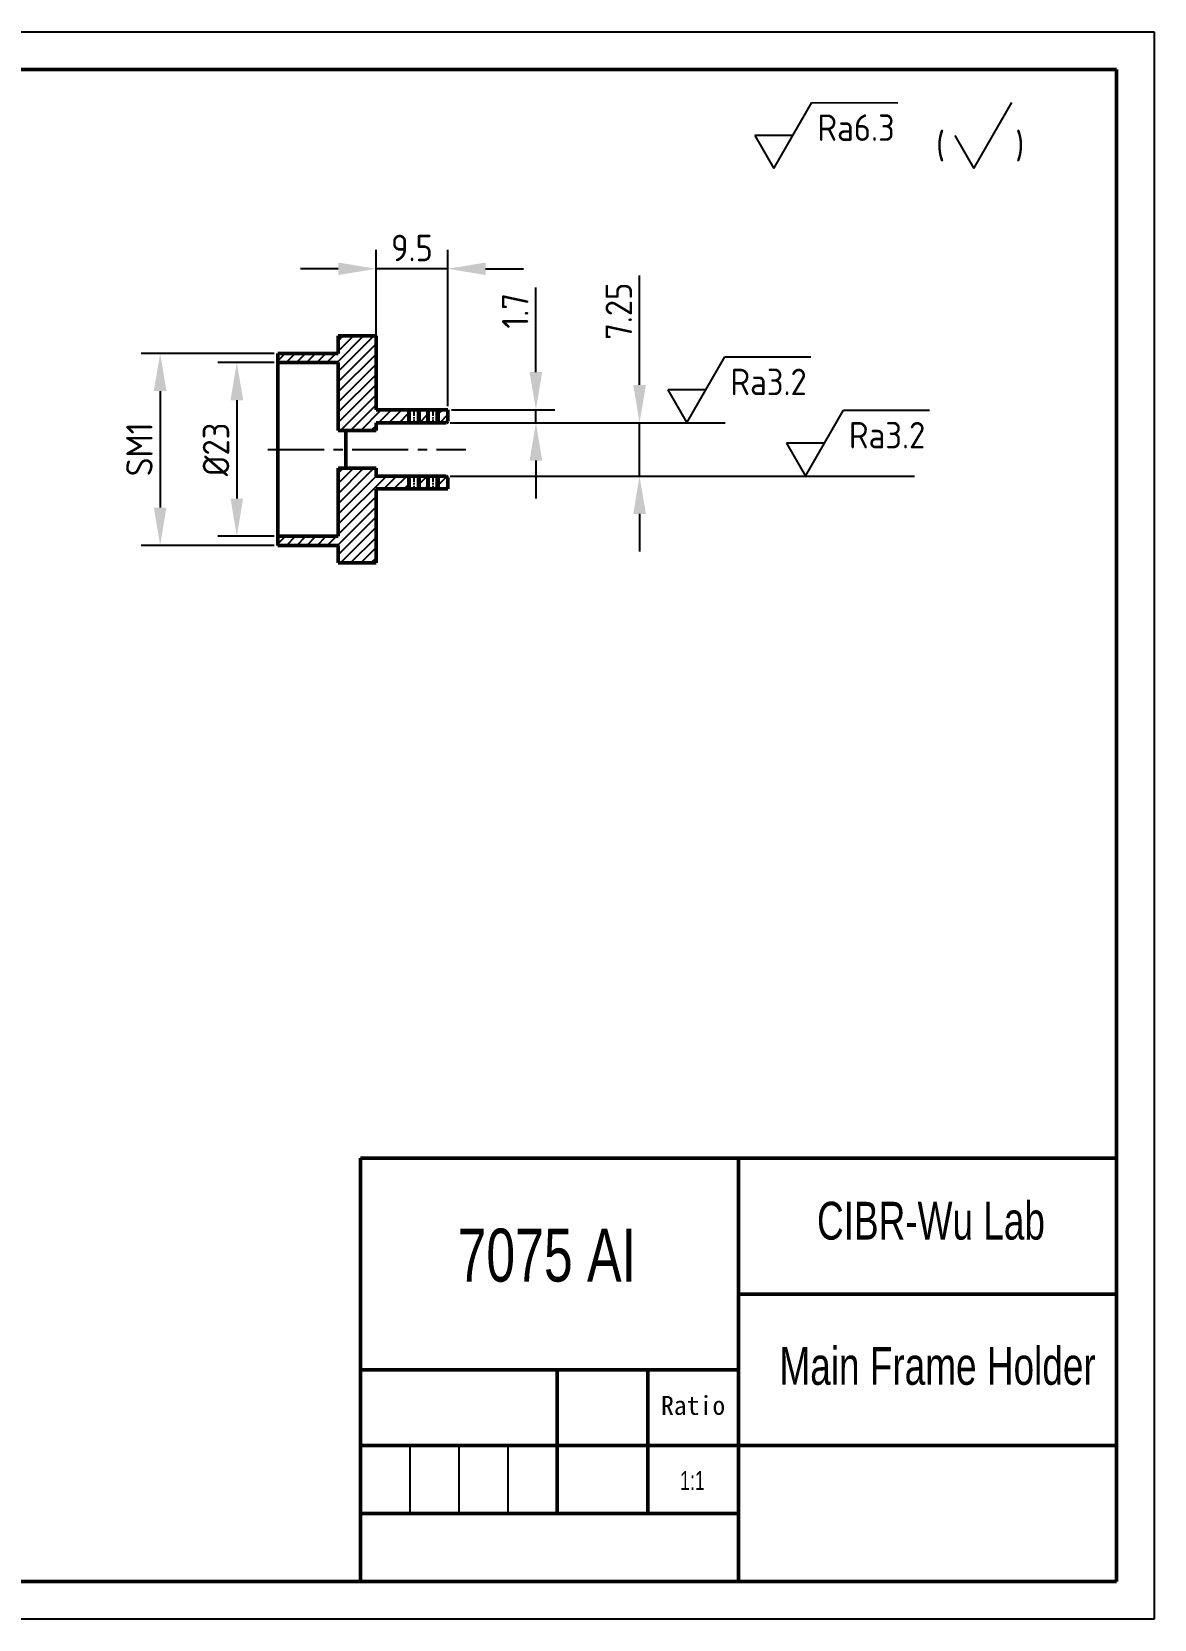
# Model space of a CAD drawing. Header units: millimetres. Extents: x 8122 to 8419, y 89 to 299.
# Drawn here: x 8270.3 to 8418.8, y 88.7 to 298.7 of the extents above; entities that cross this region are included whole.
import ezdxf

# ---------------------------------------------------------------- set-up
doc = ezdxf.new("R2010")
doc.units = ezdxf.units.MM
doc.linetypes.add('CENTER2', pattern=[28.575, 19.05, -3.175, 3.175, -3.175])
doc.layers.get('Defpoints').update_dxf_attribs({"linetype": 'CONTINUOUS'})
for name, color, linetype in [('中心线', 3, 'CENTER2'), ('尺寸', 4, 'CONTINUOUS'), ('文字', 3, 'CONTINUOUS'), ('细实线', 3, 'CONTINUOUS')]:
    doc.layers.add(name, color=color, linetype=linetype)
doc.layers.add('粗实线', color=2, linetype='CONTINUOUS', lineweight=50)
doc.styles.add('isocp3.5', font='isocp.shx', dxfattribs={"height": 3.5})
doc.styles.get("Standard").update_dxf_attribs({"font": '', "height": 2.5})
doc.styles.add('数字', font='gdt.shx', dxfattribs={"width": 0.7, "height": 3.5})
doc.styles.get('Standard').set_extended_font_data('SimSun')
doc.dimstyles.new('形位公差', dxfattribs={"dimtxt": 3.5, "dimasz": 5, "dimexe": 2.5, "dimexo": 0.5, "dimgap": 1, "dimtad": 1, "dimdsep": 46, "dimlunit": 6, "dimtxsty": 'isocp3.5', "dimcen": 2, "dimadec": 0, "dimazin": 0, "dimtfac": 1, "dimtmove": 0, "dimatfit": 3, "dimfxl": 1, "dimtolj": 1, "dimtzin": 0, "dimarcsym": 0})

# ---------------------------------------------------------------- blocks, each defined once
blk = doc.blocks.new('*D41')
at = {"layer": 'Defpoints', "color": 0, "ltscale": 0.5, "transparency": 16777216}
for p in [(8325.11, 247), (8325.11, 239.95), (8350.67, 239.95)]:
    blk.add_point(p, dxfattribs=at)
at = {"layer": '尺寸', "color": 0, "lineweight": -2, "ltscale": 0.5, "transparency": 16777216}
for p, q in [((8350.67, 252), (8350.67, 266.5)), ((8325.61, 247), (8353.17, 247)), ((8350.67, 239.95), (8350.67, 247)), ((8325.61, 239.95), (8353.17, 239.95)), ((8350.67, 234.95), (8350.67, 229.95))]:
    blk.add_line(p, q, dxfattribs=at)
at = {"layer": '尺寸', "color": 0, "ltscale": 0.5, "transparency": 16777216}
for points in [[(8349.84, 252), (8351.51, 252), (8350.67, 247)], [(8349.84, 234.95), (8351.51, 234.95), (8350.67, 239.95)]]:
    blk.add_solid(points, dxfattribs=at)
at = {"layer": '尺寸', "color": 0, "ltscale": 0.5, "transparency": 16777216, "insert": (8347.92, 261.75), "char_height": 3.5, "attachment_point": 5, "rotation": 90, "style": 'isocp3.5'}
blk.add_mtext('\\A1;7.25', dxfattribs=at)
blk = doc.blocks.new('*D42')
at = {"layer": 'Defpoints', "color": 0, "ltscale": 0.5, "transparency": 16777216}
for p in [(8325.31, 248.7), (8336.96, 248.7), (8325.11, 247)]:
    blk.add_point(p, dxfattribs=at)
at = {"layer": '尺寸', "color": 0, "lineweight": -2, "ltscale": 0.5, "transparency": 16777216}
for p, q in [((8336.96, 253.7), (8336.96, 264.9)), ((8325.81, 248.7), (8339.46, 248.7)), ((8336.96, 247), (8336.96, 248.7)), ((8325.61, 247), (8339.46, 247)), ((8336.96, 242), (8336.96, 237))]:
    blk.add_line(p, q, dxfattribs=at)
at = {"layer": '尺寸', "color": 0, "ltscale": 0.5, "transparency": 16777216}
for points in [[(8336.12, 253.7), (8337.79, 253.7), (8336.96, 248.7)], [(8336.12, 242), (8337.79, 242), (8336.96, 247)]]:
    blk.add_solid(points, dxfattribs=at)
at = {"layer": '尺寸', "color": 0, "ltscale": 0.5, "transparency": 16777216, "insert": (8334.21, 261.8), "char_height": 3.5, "attachment_point": 5, "rotation": 90, "style": 'isocp3.5'}
blk.add_mtext('\\A1;1.7', dxfattribs=at)
blk = doc.blocks.new('*D44')
at = {"layer": 'Defpoints', "color": 0, "ltscale": 0.5, "transparency": 16777216}
for p in [(8302.81, 256.18), (8287.25, 230.78), (8302.81, 230.78)]:
    blk.add_point(p, dxfattribs=at)
at = {"layer": '尺寸', "color": 0, "lineweight": -2, "ltscale": 0.5, "transparency": 16777216}
for p, q in [((8302.31, 256.18), (8284.75, 256.18)), ((8287.25, 251.18), (8287.25, 235.78)), ((8302.31, 230.78), (8284.75, 230.78))]:
    blk.add_line(p, q, dxfattribs=at)
at = {"layer": '尺寸', "color": 0, "ltscale": 0.5, "transparency": 16777216}
for points in [[(8286.41, 251.18), (8288.08, 251.18), (8287.25, 256.18)], [(8286.41, 235.78), (8288.08, 235.78), (8287.25, 230.78)]]:
    blk.add_solid(points, dxfattribs=at)
at = {"layer": '尺寸', "color": 0, "ltscale": 0.5, "transparency": 16777216, "insert": (8284.5, 243.48), "char_height": 3.5, "attachment_point": 5, "rotation": 90, "style": 'isocp3.5'}
blk.add_mtext('\\A1;SM1', dxfattribs=at)
blk = doc.blocks.new('*D45')
at = {"layer": 'Defpoints', "color": 0, "ltscale": 0.5, "transparency": 16777216}
for p in [(8315.81, 267.37), (8315.81, 248.7), (8325.31, 248.7)]:
    blk.add_point(p, dxfattribs=at)
at = {"layer": '尺寸', "color": 0, "lineweight": -2, "ltscale": 0.5, "transparency": 16777216}
for p, q in [((8315.81, 249.2), (8315.81, 269.87)), ((8325.31, 249.2), (8325.31, 269.87)), ((8310.81, 267.37), (8305.81, 267.37)), ((8325.31, 267.37), (8315.81, 267.37)), ((8330.31, 267.37), (8335.31, 267.37))]:
    blk.add_line(p, q, dxfattribs=at)
at = {"layer": '尺寸', "color": 0, "ltscale": 0.5, "transparency": 16777216}
for points in [[(8310.81, 268.2), (8310.81, 266.54), (8315.81, 267.37)], [(8330.31, 268.2), (8330.31, 266.54), (8325.31, 267.37)]]:
    blk.add_solid(points, dxfattribs=at)
at = {"layer": '尺寸', "color": 0, "ltscale": 0.5, "transparency": 16777216, "insert": (8320.56, 270.12), "char_height": 3.5, "attachment_point": 5, "style": 'isocp3.5'}
blk.add_mtext('\\A1;9.5', dxfattribs=at)
blk = doc.blocks.new('*D46')
at = {"layer": 'Defpoints', "color": 0, "ltscale": 0.5, "transparency": 16777216}
for p in [(8302.81, 254.98), (8297.39, 231.98), (8302.81, 231.98)]:
    blk.add_point(p, dxfattribs=at)
at = {"layer": '尺寸', "color": 0, "lineweight": -2, "ltscale": 0.5, "transparency": 16777216}
for p, q in [((8302.31, 254.98), (8294.89, 254.98)), ((8297.39, 249.98), (8297.39, 236.98)), ((8302.31, 231.98), (8294.89, 231.98))]:
    blk.add_line(p, q, dxfattribs=at)
at = {"layer": '尺寸', "color": 0, "ltscale": 0.5, "transparency": 16777216}
for points in [[(8296.56, 249.98), (8298.23, 249.98), (8297.39, 254.98)], [(8296.56, 236.98), (8298.23, 236.98), (8297.39, 231.98)]]:
    blk.add_solid(points, dxfattribs=at)
at = {"layer": '尺寸', "color": 0, "ltscale": 0.5, "transparency": 16777216, "insert": (8294.64, 243.48), "char_height": 3.5, "attachment_point": 5, "rotation": 90, "style": 'isocp3.5'}
blk.add_mtext('\\A1;%%C23', dxfattribs=at)

msp = doc.modelspace()

# ---------------------------------------------------------------- hatches: boundary and pattern name
at = {"layer": '细实线', "ltscale": 0.5}
h = msp.add_hatch(dxfattribs=at)
h.set_pattern_fill('ANSI31', color=256, scale=0.3)
h.set_pattern_definition([(45, (1.5485, -140.2788), (-0.67351921, 0.67351921), [])])
h.paths.add_polyline_path([(8315.806, 258.479), (8310.806, 258.479), (8310.806, 256.179), (8302.806, 256.179), (8302.806, 254.979), (8310.806, 254.979), (8310.806, 245.979), (8315.806, 245.979), (8315.806, 247.004), (8320.006, 247.004), (8320.006, 248.704), (8315.806, 248.704)])
h.paths.add_polyline_path([(8320.196, 248.704), (8320.006, 248.704), (8320.006, 247.004), (8320.196, 247.004)])
h.paths.add_polyline_path([(8321.606, 248.704), (8321.417, 248.704), (8321.417, 247.004), (8321.606, 247.004)])
h.paths.add_polyline_path([(8322.506, 248.704), (8321.606, 248.704), (8321.606, 247.004), (8322.506, 247.004)])
h.paths.add_polyline_path([(8322.696, 248.704), (8322.506, 248.704), (8322.506, 247.004), (8322.696, 247.004)])
h.paths.add_polyline_path([(8324.106, 248.704), (8323.917, 248.704), (8323.917, 247.004), (8324.106, 247.004)])
h.paths.add_polyline_path([(8325.306, 248.704), (8324.106, 248.704), (8324.106, 247.004), (8325.106, 247.004), (8325.306, 247.204)])
h.paths.add_polyline_path([(8320.006, 239.954), (8315.806, 239.954), (8315.806, 240.979), (8310.806, 240.979), (8310.806, 231.979), (8302.806, 231.979), (8302.806, 230.779), (8310.806, 230.779), (8310.806, 228.479), (8315.806, 228.479), (8315.806, 238.254), (8320.006, 238.254)])
h.paths.add_polyline_path([(8320.196, 239.954), (8320.006, 239.954), (8320.006, 238.254), (8320.196, 238.254)])
h.paths.add_polyline_path([(8321.606, 239.954), (8321.417, 239.954), (8321.417, 238.254), (8321.606, 238.254)])
h.paths.add_polyline_path([(8322.506, 239.954), (8321.606, 239.954), (8321.606, 238.254), (8322.506, 238.254)])
h.paths.add_polyline_path([(8322.696, 239.954), (8322.506, 239.954), (8322.506, 238.254), (8322.696, 238.254)])
h.paths.add_polyline_path([(8324.106, 239.954), (8323.917, 239.954), (8323.917, 238.254), (8324.106, 238.254)])
h.paths.add_polyline_path([(8325.306, 239.754), (8325.106, 239.954), (8324.106, 239.954), (8324.106, 238.254), (8325.306, 238.254)])

# ---------------------------------------------------------------- linework, layer by layer
at = {"layer": '中心线', "ltscale": 0.051015}
for p, q in [((8320.806, 248.874), (8320.806, 246.833)), ((8323.306, 248.874), (8323.306, 246.833)), ((8320.806, 240.124), (8320.806, 238.083)), ((8323.306, 240.124), (8323.306, 238.083))]:
    msp.add_line(p, q, dxfattribs=at)
at = {"layer": '中心线', "ltscale": 0.390015}
msp.add_line((8301.506, 243.479), (8327.677, 243.479), dxfattribs=at)
at = {"layer": '尺寸', "ltscale": 0.5}
for p, q in [((8370.961, 284.988), (8373.476, 289.343)), ((8373.476, 289.343), (8384.849, 289.337)), ((8397.417, 285.002), (8399.932, 289.357)), ((8365.932, 284.988), (8368.447, 280.632)), ((8370.961, 284.988), (8365.932, 284.988)), ((8368.447, 280.632), (8370.961, 284.988)), ((8392.388, 285.002), (8394.903, 280.646)), ((8394.903, 280.646), (8397.417, 285.002)), ((8359.451, 251.359), (8361.966, 255.715)), ((8361.966, 255.715), (8373.339, 255.709)), ((8354.422, 251.359), (8356.937, 247.004)), ((8359.451, 251.359), (8354.422, 251.359)), ((8356.937, 247.004), (8359.451, 251.359)), ((8375.13, 244.309), (8377.644, 248.665)), ((8377.644, 248.665), (8389.017, 248.659)), ((8353.172, 247.004), (8361.997, 247.004)), ((8370.1, 244.309), (8372.615, 239.954)), ((8375.13, 244.309), (8370.1, 244.309)), ((8372.615, 239.954), (8375.13, 244.309)), ((8353.172, 239.954), (8387.029, 239.954))]:
    msp.add_line(p, q, dxfattribs=at)
at = {"layer": '粗实线'}
for p, q in [((8146.761, 293.724), (8413.761, 293.724)), ((8413.761, 293.724), (8413.761, 93.724)), ((8313.761, 149.724), (8313.761, 93.724)), ((8363.761, 149.724), (8363.761, 93.724)), ((8413.761, 149.724), (8413.761, 93.724)), ((8363.761, 131.724), (8413.761, 131.724)), ((8339.761, 121.724), (8339.761, 102.724)), ((8351.761, 121.724), (8351.761, 102.724)), ((8313.761, 111.724), (8413.761, 111.724)), ((8313.761, 102.724), (8363.761, 102.724)), ((8413.761, 93.724), (8146.761, 93.724))]:
    msp.add_line(p, q, dxfattribs=at)
at = {"layer": '粗实线', "ltscale": 0.125}
for p, q in [((8315.806, 258.479), (8310.806, 258.479)), ((8315.806, 245.979), (8310.806, 245.979)), ((8311.806, 240.979), (8311.806, 245.979)), ((8310.806, 240.979), (8315.806, 240.979)), ((8315.806, 228.479), (8310.806, 228.479))]:
    msp.add_line(p, q, dxfattribs=at)
at = {"layer": '粗实线', "ltscale": 0.0575}
for p, q in [((8310.806, 258.479), (8310.806, 256.179)), ((8310.806, 230.779), (8310.806, 228.479))]:
    msp.add_line(p, q, dxfattribs=at)
at = {"layer": '粗实线', "ltscale": 0.244375}
for p, q in [((8315.806, 258.479), (8315.806, 248.704)), ((8315.806, 238.254), (8315.806, 228.479))]:
    msp.add_line(p, q, dxfattribs=at)
at = {"layer": '粗实线', "ltscale": 0.03}
for p, q in [((8302.806, 256.179), (8302.806, 254.979)), ((8302.806, 231.979), (8302.806, 230.779))]:
    msp.add_line(p, q, dxfattribs=at)
at = {"layer": '粗实线', "ltscale": 0.2}
for p, q in [((8310.806, 256.179), (8302.806, 256.179)), ((8302.806, 254.979), (8310.806, 254.979)), ((8302.806, 231.979), (8310.806, 231.979)), ((8310.806, 230.779), (8302.806, 230.779))]:
    msp.add_line(p, q, dxfattribs=at)
at = {"layer": '粗实线', "ltscale": 0.2875}
for p, q in [((8302.806, 254.979), (8302.806, 243.479)), ((8302.806, 243.479), (8302.806, 231.979))]:
    msp.add_line(p, q, dxfattribs=at)
at = {"layer": '粗实线', "ltscale": 0.225}
for p, q in [((8310.806, 254.979), (8310.806, 245.979)), ((8310.806, 240.979), (8310.806, 231.979))]:
    msp.add_line(p, q, dxfattribs=at)
at = {"layer": '粗实线', "ltscale": 0.109738}
for p, q in [((8320.196, 248.704), (8315.806, 248.704)), ((8320.196, 247.004), (8315.806, 247.004)), ((8320.196, 239.954), (8315.806, 239.954)), ((8320.196, 238.254), (8315.806, 238.254))]:
    msp.add_line(p, q, dxfattribs=at)
at = {"layer": '粗实线', "ltscale": 0.022578}
for p, q in [((8320.196, 248.704), (8321.099, 248.704)), ((8322.696, 248.704), (8323.599, 248.704)), ((8321.099, 247.004), (8320.196, 247.004)), ((8323.599, 247.004), (8322.696, 247.004)), ((8321.099, 239.954), (8320.196, 239.954)), ((8323.599, 239.954), (8322.696, 239.954)), ((8320.196, 238.254), (8321.099, 238.254)), ((8322.696, 238.254), (8323.599, 238.254))]:
    msp.add_line(p, q, dxfattribs=at)
at = {"layer": '粗实线', "ltscale": 0.0425}
for p, q in [((8320.196, 248.704), (8320.196, 247.004)), ((8320.196, 248.704), (8320.196, 247.004)), ((8321.417, 248.704), (8321.417, 247.004)), ((8321.417, 248.704), (8321.417, 247.004)), ((8321.417, 247.004), (8321.417, 248.704)), ((8322.696, 248.704), (8322.696, 247.004)), ((8322.696, 248.704), (8322.696, 247.004)), ((8322.696, 248.704), (8322.696, 247.004)), ((8323.917, 248.704), (8323.917, 247.004)), ((8323.917, 248.704), (8323.917, 247.004)), ((8323.917, 247.004), (8323.917, 248.704)), ((8320.196, 239.954), (8320.196, 238.254)), ((8320.196, 239.954), (8320.196, 238.254)), ((8321.417, 239.954), (8321.417, 238.254)), ((8321.417, 239.954), (8321.417, 238.254)), ((8322.696, 239.954), (8322.696, 238.254)), ((8322.696, 239.954), (8322.696, 238.254)), ((8323.917, 239.954), (8323.917, 238.254)), ((8323.917, 239.954), (8323.917, 238.254))]:
    msp.add_line(p, q, dxfattribs=at)
at = {"layer": '粗实线', "ltscale": 0.007945}
for p, q in [((8321.099, 248.704), (8321.417, 248.704)), ((8323.599, 248.704), (8323.917, 248.704)), ((8321.417, 247.004), (8321.099, 247.004)), ((8323.917, 247.004), (8323.599, 247.004)), ((8321.417, 239.954), (8321.099, 239.954)), ((8323.917, 239.954), (8323.599, 239.954)), ((8321.099, 238.254), (8321.417, 238.254)), ((8323.599, 238.254), (8323.917, 238.254))]:
    msp.add_line(p, q, dxfattribs=at)
at = {"layer": '粗实线', "ltscale": 0.031976}
for p, q in [((8322.696, 248.704), (8321.417, 248.704)), ((8321.417, 248.704), (8322.696, 248.704)), ((8322.696, 247.004), (8321.417, 247.004)), ((8322.696, 247.004), (8321.417, 247.004)), ((8322.696, 239.954), (8321.417, 239.954)), ((8322.696, 238.254), (8321.417, 238.254))]:
    msp.add_line(p, q, dxfattribs=at)
at = {"layer": '粗实线', "ltscale": 0.034738}
for p, q in [((8325.306, 248.704), (8323.917, 248.704)), ((8323.917, 248.704), (8325.306, 248.704)), ((8325.306, 238.254), (8323.917, 238.254))]:
    msp.add_line(p, q, dxfattribs=at)
at = {"layer": '粗实线', "ltscale": 0.0375}
for p, q in [((8325.306, 248.704), (8325.306, 247.204)), ((8325.306, 248.704), (8325.306, 247.204)), ((8325.306, 239.754), (8325.306, 238.254))]:
    msp.add_line(p, q, dxfattribs=at)
at = {"layer": '粗实线', "ltscale": 0.025625}
for p, q in [((8315.806, 247.004), (8315.806, 245.979)), ((8315.806, 240.979), (8315.806, 239.954))]:
    msp.add_line(p, q, dxfattribs=at)
at = {"layer": '粗实线', "ltscale": 0.013125}
for p, q in [((8315.806, 246.479), (8315.806, 247.004)), ((8315.806, 239.954), (8315.806, 240.479))]:
    msp.add_line(p, q, dxfattribs=at)
at = {"layer": '粗实线', "ltscale": 0.029738}
for p, q in [((8325.106, 247.004), (8323.917, 247.004)), ((8325.106, 247.004), (8323.917, 247.004)), ((8325.106, 239.954), (8323.917, 239.954))]:
    msp.add_line(p, q, dxfattribs=at)
at = {"layer": '粗实线', "ltscale": 0.007071}
for p, q in [((8325.306, 247.204), (8325.106, 247.004)), ((8325.306, 247.204), (8325.106, 247.004)), ((8325.106, 239.954), (8325.306, 239.754))]:
    msp.add_line(p, q, dxfattribs=at)
at = {"layer": '粗实线', "ltscale": 0.5}
for p, q in [((8313.761, 149.724), (8413.761, 149.724)), ((8363.761, 121.724), (8313.761, 121.724))]:
    msp.add_line(p, q, dxfattribs=at)
at = {"layer": '细实线'}
for p, q in [((8121.761, 298.724), (8418.761, 298.724)), ((8418.761, 298.724), (8418.761, 88.724)), ((8320.261, 111.724), (8320.261, 102.724)), ((8326.761, 111.724), (8326.761, 102.724)), ((8333.261, 111.724), (8333.261, 102.724)), ((8418.761, 88.724), (8121.761, 88.724))]:
    msp.add_line(p, q, dxfattribs=at)
at = {"layer": '细实线', "ltscale": 0.0425}
for p, q in [((8320.006, 248.704), (8320.006, 247.004)), ((8320.006, 248.704), (8320.006, 247.004)), ((8321.606, 248.704), (8321.606, 247.004)), ((8321.606, 248.704), (8321.606, 247.004)), ((8322.506, 248.704), (8322.506, 247.004)), ((8322.506, 248.704), (8322.506, 247.004)), ((8324.106, 248.704), (8324.106, 247.004)), ((8324.106, 248.704), (8324.106, 247.004)), ((8320.006, 239.954), (8320.006, 238.254)), ((8320.006, 239.954), (8320.006, 238.254)), ((8321.606, 239.954), (8321.606, 238.254)), ((8321.606, 239.954), (8321.606, 238.254)), ((8322.506, 239.954), (8322.506, 238.254)), ((8322.506, 239.954), (8322.506, 238.254)), ((8324.106, 239.954), (8324.106, 238.254)), ((8324.106, 239.954), (8324.106, 238.254))]:
    msp.add_line(p, q, dxfattribs=at)

# ---------------------------------------------------------------- texts
at = {"layer": '尺寸', "ltscale": 0.5, "char_height": 3.5, "attachment_point": 1, "style": 'isocp3.5'}
for s, width, insert in [('Ra6.3', 13.90295, (8374.202, 287.786)), ('\\pi-10.5,l14,t14;(^I)', 19.89372, (8386.393, 285.411)), ('Ra3.2', 13.90295, (8362.692, 254.157)), ('Ra3.2', 13.90295, (8378.37, 247.107))]:
    msp.add_mtext_dynamic_manual_height_columns(s, width=width, gutter_width=25, heights=[0], dxfattribs=dict(at, insert=insert))
at = {"layer": '文字', "attachment_point": 1, "style": '数字'}
for s, insert, char_height, width in [('{\\fArial|b0|i0|c0|p34;CIBR-Wu Lab}', (8374.145, 143.945), 5, 31.38986), ('{\\fArial|b0|i0|c0|p34;7075 AI}', (8326.597, 140.395), 7, 27.05636), ('{\\fArial|b0|i0|c0|p34;Main Frame Holder}', (8369.177, 124.74), 5, 44.21603), ('1:1 ', (8356.031, 108.328), 2.5, 15.58711)]:
    msp.add_mtext(s, dxfattribs=dict(at, insert=insert, char_height=char_height, width=width))
at = {"layer": '文字', "insert": (8353.505, 118.263), "char_height": 2.5, "width": 9.1843, "attachment_point": 1}
msp.add_mtext('Ratio', dxfattribs=at)

# ---------------------------------------------------------------- dimensions: what is measured, and where the dimension line sits
at = {"layer": '尺寸', "ltscale": 0.5}
dim = msp.add_linear_dim(base=(8315.806, 267.37), p1=(8325.306, 248.704), p2=(8315.806, 248.704), dimstyle='形位公差', dxfattribs=at)
dim.commit()
dim.dimension.update_dxf_attribs({"geometry": '*D45', "text_midpoint": (8320.556, 270.12)})
dim = msp.add_linear_dim(base=(8350.672, 239.954), p1=(8325.106, 247.004), p2=(8325.106, 239.954), angle=90, text='7.25', dimstyle='形位公差', dxfattribs=at)
dim.commit()
dim.dimension.update_dxf_attribs({"geometry": '*D41', "text_midpoint": (8350.672, 261.751), "dimtype": 160})
dim = msp.add_linear_dim(base=(8336.958, 248.704), p1=(8325.106, 247.004), p2=(8325.306, 248.704), angle=90, dimstyle='形位公差', dxfattribs=at)
dim.commit()
dim.dimension.update_dxf_attribs({"geometry": '*D42', "text_midpoint": (8334.208, 261.804)})
for base, p1, p2, text, picture, middle in [((8287.248, 230.779), (8302.806, 256.179), (8302.806, 230.779), 'SM1', '*D44', (8284.498, 243.479)), ((8297.393, 231.979), (8302.806, 254.979), (8302.806, 231.979), '%%C<>', '*D46', (8294.642, 243.479))]:
    dim = msp.add_linear_dim(base=base, p1=p1, p2=p2, angle=90, text=text, dimstyle='形位公差', dxfattribs=at)
    dim.commit()
    dim.dimension.update_dxf_attribs({"geometry": picture, "text_midpoint": middle})

doc.saveas('drawing.dxf')
